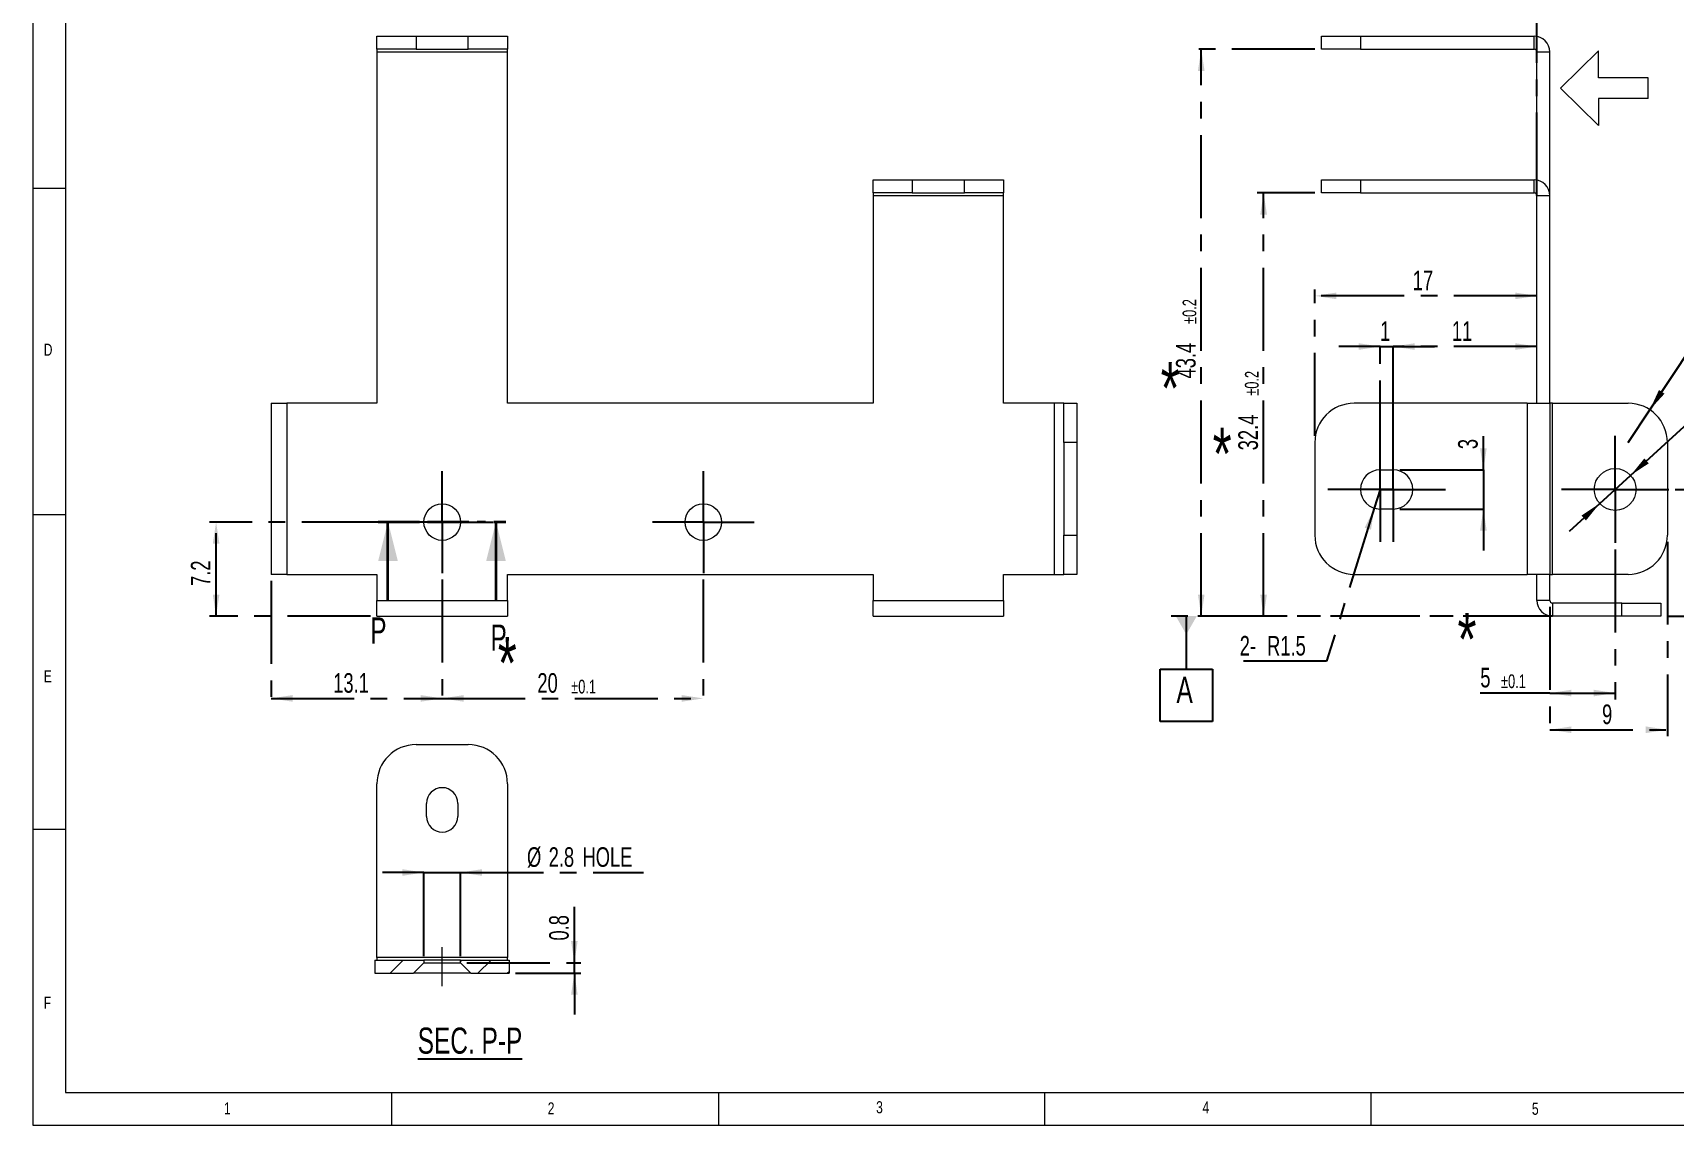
# Model space of a CAD drawing. Header units: millimetres. Extents: x 5 to 415, y 5 to 292.
# Drawn here: x 5 to 256.4, y 5 to 172.3 of the extents above; entities that cross this region are included whole.
import ezdxf

# ---------------------------------------------------------------- set-up
doc = ezdxf.new("R2010")
doc.units = ezdxf.units.MM
doc.linetypes.add('CENTER', pattern=[10.16, 6.35, -1.27, 1.27, -1.27])
doc.linetypes.add('CENTERX2', pattern=[20.32, 12.7, -2.54, 2.54, -2.54])
doc.layers.add('CENTER_LINE', color=7, linetype='CENTERX2')
doc.styles.add('SLDTEXTSTYLE0', font='TXT', dxfattribs={"width": 0.7})
doc.styles.add('SLDTEXTSTYLE4', font='TXT', dxfattribs={"width": 0.75})
doc.dimstyles.new('SLDDIMSTYLE14', dxfattribs={"dimtxt": 3, "dimasz": 3.302, "dimexe": 0, "dimexo": 0.0625, "dimgap": 0.75, "dimtad": 1, "dimlfac": 0.5, "dimrnd": 1e-09, "dimdsep": 46, "dimtxsty": 'SLDTEXTSTYLE0', "dimsah": 1, "dimcen": 0.09, "dimadec": 0, "dimazin": 2, "dimtfac": 1, "dimtmove": 0, "dimatfit": 0, "dimfxl": 1, "dimfrac": 2, "dimtolj": 1, "dimtzin": 12, "dimarcsym": 0})
doc.dimstyles.new('SLDDIMSTYLE2', dxfattribs={"dimtxt": 3, "dimasz": 3.302, "dimexe": 0, "dimexo": 0.0625, "dimgap": 0.75, "dimtad": 1, "dimlfac": 0.5, "dimrnd": 1e-09, "dimzin": 12, "dimdsep": 46, "dimtxsty": 'SLDTEXTSTYLE0', "dimsah": 1, "dimcen": 0.09, "dimadec": 0, "dimazin": 3, "dimtfac": 1, "dimtofl": 0, "dimtmove": 0, "dimatfit": 3, "dimfxl": 1, "dimfrac": 2, "dimtolj": 1, "dimtzin": 12, "dimarcsym": 0})
doc.dimstyles.new('SLDDIMSTYLE3', dxfattribs={"dimtxt": 3, "dimasz": 3.302, "dimexe": 0, "dimexo": 0.0625, "dimgap": 0.75, "dimtad": 1, "dimdec": 1, "dimlfac": 0.5, "dimrnd": 1e-09, "dimzin": 12, "dimdsep": 46, "dimtxsty": 'SLDTEXTSTYLE0', "dimsah": 1, "dimcen": 0.09, "dimadec": 0, "dimazin": 3, "dimtol": 1, "dimtp": 0.1, "dimtm": 0.1, "dimtfac": 1, "dimtdec": 1, "dimtofl": 0, "dimtmove": 0, "dimatfit": 3, "dimfxl": 1, "dimfrac": 2, "dimtolj": 1, "dimarcsym": 0})
doc.dimstyles.new('SLDDIMSTYLE4', dxfattribs={"dimtxt": 3, "dimasz": 3.302, "dimexe": 0, "dimexo": 0.0625, "dimgap": 0.75, "dimtad": 1, "dimdec": 1, "dimlfac": 0.5, "dimrnd": 1e-09, "dimzin": 12, "dimdsep": 46, "dimtxsty": 'SLDTEXTSTYLE0', "dimsah": 1, "dimcen": 0.09, "dimadec": 0, "dimazin": 3, "dimtol": 1, "dimtp": 0.2, "dimtm": 0.2, "dimtfac": 1, "dimtdec": 1, "dimtofl": 0, "dimtmove": 0, "dimatfit": 3, "dimfxl": 1, "dimfrac": 2, "dimtolj": 1, "dimarcsym": 0})
doc.dimstyles.new('SLDDIMSTYLE5', dxfattribs={"dimtxt": 3, "dimasz": 3.302, "dimexe": 0, "dimexo": 0.0625, "dimgap": 0.75, "dimtad": 0, "dimtih": 1, "dimtoh": 1, "dimlfac": 0.5, "dimrnd": 1e-09, "dimzin": 12, "dimdsep": 46, "dimtxsty": 'SLDTEXTSTYLE0', "dimsah": 1, "dimcen": 0, "dimadec": 0, "dimazin": 3, "dimtfac": 1, "dimtofl": 0, "dimtmove": 0, "dimatfit": 3, "dimfxl": 1, "dimfrac": 2, "dimtolj": 1, "dimtzin": 12, "dimarcsym": 0})
doc.dimstyles.new('SLDDIMSTYLE6', dxfattribs={"dimtxt": 3, "dimasz": 3.302, "dimexe": 0, "dimexo": 0.0625, "dimgap": 0.75, "dimtad": 1, "dimlfac": 0.5, "dimrnd": 1e-09, "dimzin": 12, "dimdsep": 46, "dimtxsty": 'SLDTEXTSTYLE0', "dimsah": 1, "dimcen": 0.09, "dimadec": 0, "dimazin": 3, "dimtol": 1, "dimtp": 0.2, "dimtm": 0.2, "dimtfac": 1, "dimtofl": 0, "dimtmove": 0, "dimatfit": 3, "dimfxl": 1, "dimfrac": 2, "dimtolj": 1, "dimarcsym": 0})
doc.dimstyles.new('SLDDIMSTYLE7', dxfattribs={"dimtxt": 3, "dimasz": 3.302, "dimexe": 0, "dimexo": 0.0625, "dimgap": 0.75, "dimtad": 1, "dimlfac": 0.5, "dimrnd": 1e-09, "dimzin": 12, "dimdsep": 46, "dimtxsty": 'SLDTEXTSTYLE0', "dimsah": 1, "dimcen": 0.09, "dimadec": 0, "dimazin": 3, "dimtol": 1, "dimtp": 0.1, "dimtm": 0.1, "dimtfac": 1, "dimtofl": 0, "dimtmove": 0, "dimatfit": 3, "dimfxl": 1, "dimfrac": 2, "dimtolj": 1, "dimarcsym": 0})
doc.dimstyles.new('SLDDIMSTYLE8', dxfattribs={"dimtxt": 3, "dimasz": 3.302, "dimexe": 0, "dimexo": 0.0625, "dimgap": 0.75, "dimtad": 0, "dimtih": 1, "dimtoh": 1, "dimlfac": 0.5, "dimrnd": 1e-09, "dimzin": 12, "dimdsep": 46, "dimtxsty": 'SLDTEXTSTYLE0', "dimsah": 1, "dimcen": 0, "dimadec": 0, "dimazin": 3, "dimtfac": 1, "dimtmove": 0, "dimatfit": 3, "dimfxl": 1, "dimfrac": 2, "dimtolj": 1, "dimtzin": 12, "dimarcsym": 0})
doc.dimstyles.new('SLDDIMSTYLE9', dxfattribs={"dimtxt": 3, "dimasz": 3.302, "dimexe": 0, "dimexo": 0.0625, "dimgap": 0.75, "dimtad": 1, "dimlfac": 0.5, "dimrnd": 1e-09, "dimzin": 12, "dimdsep": 46, "dimtxsty": 'SLDTEXTSTYLE0', "dimsah": 1, "dimcen": 0.09, "dimadec": 0, "dimazin": 3, "dimtfac": 1, "dimtmove": 0, "dimatfit": 0, "dimfxl": 1, "dimfrac": 2, "dimtolj": 1, "dimtzin": 12, "dimarcsym": 0})

# ---------------------------------------------------------------- blocks, each defined once
blk = doc.blocks.new('_D')
at = {"layer": 'CENTER_LINE'}
for p, q in [((41.5, 88.35), (41.5, 69.35)), ((67.7, 88.55), (67.7, 69.35)), ((41.5, 70.35), (67.7, 70.35))]:
    blk.add_line(p, q, dxfattribs=at)
for points in [[(41.5, 70.35), (44.81, 69.84), (44.81, 70.86)], [(67.7, 70.35), (64.4, 70.86), (64.4, 69.84)]]:
    blk.add_solid(points, dxfattribs=at)
at = {"layer": 'CENTER_LINE', "insert": (51.01, 74.22), "char_height": 3, "attachment_point": 1, "style": 'SLDTEXTSTYLE0'}
blk.add_mtext('13.1', dxfattribs=at)
blk = doc.blocks.new('_D_1')
at = {"layer": 'CENTER_LINE'}
for p, q in [((67.7, 88.55), (67.7, 69.35)), ((107.7, 88.55), (107.7, 69.35)), ((67.7, 70.35), (107.7, 70.35))]:
    blk.add_line(p, q, dxfattribs=at)
for points in [[(67.7, 70.35), (71.01, 69.84), (71.01, 70.86)], [(107.7, 70.35), (104.4, 70.86), (104.4, 69.84)]]:
    blk.add_solid(points, dxfattribs=at)
at = {"layer": 'CENTER_LINE', "attachment_point": 1, "style": 'SLDTEXTSTYLE0'}
for s, insert, char_height in [('20', (82.28, 74.22), 3), ('±0.1', (87.46, 73.21), 2.1)]:
    blk.add_mtext(s, dxfattribs=dict(at, insert=insert, char_height=char_height))
blk = doc.blocks.new('_D_2')
at = {"layer": 'CENTER_LINE'}
for p, q in [((58.9, 97.35), (32.07, 97.35)), ((33.07, 82.95), (33.07, 97.35)), ((56.7, 82.95), (32.07, 82.95))]:
    blk.add_line(p, q, dxfattribs=at)
for points in [[(33.07, 97.35), (32.57, 94.05), (33.58, 94.05)], [(33.07, 82.95), (33.58, 86.25), (32.57, 86.25)]]:
    blk.add_solid(points, dxfattribs=at)
at = {"layer": 'CENTER_LINE', "insert": (29.21, 87.56), "char_height": 3, "attachment_point": 1, "rotation": 90, "style": 'SLDTEXTSTYLE0'}
blk.add_mtext('7.2', dxfattribs=at)
blk = doc.blocks.new('SW_CENTERMARKSYMBOL_0')
at = {"layer": 'CENTER_LINE', "color": 0}
for p, q in [((0, 5), (0, 7.8)), ((0, 0), (0, 5)), ((-5, 0), (-7.8, 0)), ((0, 0), (-5, 0)), ((0, 0), (0, -5)), ((0, 0), (5, 0)), ((5, 0), (7.8, 0)), ((0, -5), (0, -7.8))]:
    blk.add_line(p, q, dxfattribs=at)
blk = doc.blocks.new('SW_CENTERMARKSYMBOL_1')
at = {"layer": 'CENTER_LINE', "color": 0}
for p, q in [((0, 5), (0, 7.8)), ((0, 0), (0, 5)), ((-5, 0), (-7.8, 0)), ((0, 0), (-5, 0)), ((0, 0), (0, -5)), ((0, 0), (5, 0)), ((5, 0), (7.8, 0)), ((0, -5), (0, -7.8))]:
    blk.add_line(p, q, dxfattribs=at)
blk = doc.blocks.new('_D_3')
at = {"layer": 'CENTER_LINE'}
for p, q in [((201.37, 147.75), (192.52, 147.75)), ((193.52, 82.95), (193.52, 147.75)), ((236.77, 82.95), (192.52, 82.95))]:
    blk.add_line(p, q, dxfattribs=at)
for points in [[(193.52, 147.75), (193.01, 144.45), (194.03, 144.45)], [(193.52, 82.95), (194.03, 86.25), (193.01, 86.25)]]:
    blk.add_solid(points, dxfattribs=at)
at = {"layer": 'CENTER_LINE', "attachment_point": 1, "rotation": 90, "style": 'SLDTEXTSTYLE0'}
for s, insert, char_height in [('±0.2', (190.66, 116.69), 2.1), ('32.4', (189.65, 108.34), 3)]:
    blk.add_mtext(s, dxfattribs=dict(at, insert=insert, char_height=char_height))
blk = doc.blocks.new('_D_4')
at = {"layer": 'CENTER_LINE'}
for p, q in [((252.68, 114.55), (259.1, 124.23)), ((259.1, 124.23), (269.22, 124.23)), ((249.37, 109.55), (252.68, 114.55))]:
    blk.add_line(p, q, dxfattribs=at)
blk.add_solid([(252.68, 114.55), (254.93, 117.02), (254.08, 117.58)], dxfattribs=at)
at = {"layer": 'CENTER_LINE', "char_height": 3, "attachment_point": 1, "style": 'SLDTEXTSTYLE0'}
for s, insert in [('4-', (260.69, 128.1)), ('R3', (264.88, 128.1))]:
    blk.add_mtext(s, dxfattribs=dict(at, insert=insert))
blk = doc.blocks.new('_D_5')
at = {"layer": 'CENTER_LINE'}
for p, q in [((201.37, 169.75), (182.97, 169.75)), ((183.97, 82.95), (183.97, 169.75)), ((236.77, 82.95), (182.97, 82.95))]:
    blk.add_line(p, q, dxfattribs=at)
for points in [[(183.97, 169.75), (183.46, 166.45), (184.47, 166.45)], [(183.97, 82.95), (184.47, 86.25), (183.46, 86.25)]]:
    blk.add_solid(points, dxfattribs=at)
at = {"layer": 'CENTER_LINE', "attachment_point": 1, "rotation": 90, "style": 'SLDTEXTSTYLE0'}
for s, insert, char_height in [('±0.2', (181.11, 127.69), 2.1), ('43.4', (180.1, 119.34), 3)]:
    blk.add_mtext(s, dxfattribs=dict(at, insert=insert, char_height=char_height))
blk = doc.blocks.new('_D_6')
at = {"layer": 'CENTER_LINE'}
for p, q in [((256.57, 102.35), (275.01, 102.35)), ((274.01, 82.95), (274.01, 102.35)), ((255.37, 82.95), (275.01, 82.95))]:
    blk.add_line(p, q, dxfattribs=at)
for points in [[(274.01, 102.35), (273.5, 99.05), (274.51, 99.05)], [(274.01, 82.95), (274.51, 86.25), (273.5, 86.25)]]:
    blk.add_solid(points, dxfattribs=at)
at = {"layer": 'CENTER_LINE', "attachment_point": 1, "rotation": 90, "style": 'SLDTEXTSTYLE0'}
for s, insert, char_height in [('±0.1', (271.15, 92.99), 2.1), ('9.7', (270.14, 86.64), 3)]:
    blk.add_mtext(s, dxfattribs=dict(at, insert=insert, char_height=char_height))
blk = doc.blocks.new('_D_7')
at = {"layer": 'CENTER_LINE'}
for p, q in [((247.37, 93.15), (247.37, 70.17)), ((237.37, 84.35), (237.37, 70.17)), ((237.37, 71.17), (226.71, 71.17)), ((237.37, 71.17), (247.37, 71.17))]:
    blk.add_line(p, q, dxfattribs=at)
for points in [[(237.37, 71.17), (240.67, 70.66), (240.67, 71.68)], [(247.37, 71.17), (244.06, 71.68), (244.06, 70.66)]]:
    blk.add_solid(points, dxfattribs=at)
at = {"layer": 'CENTER_LINE', "attachment_point": 1, "style": 'SLDTEXTSTYLE0'}
for s, insert, char_height in [('5', (226.71, 75.04), 3), ('±0.1', (229.88, 74.03), 2.1)]:
    blk.add_mtext(s, dxfattribs=dict(at, insert=insert, char_height=char_height))
blk = doc.blocks.new('_D_8')
at = {"layer": 'CENTER_LINE'}
for p, q in [((255.37, 94.35), (255.37, 64.55)), ((237.37, 84.35), (237.37, 64.55)), ((237.37, 65.55), (255.37, 65.55))]:
    blk.add_line(p, q, dxfattribs=at)
for points in [[(237.37, 65.55), (240.67, 65.04), (240.67, 66.06)], [(255.37, 65.55), (252.06, 66.06), (252.06, 65.04)]]:
    blk.add_solid(points, dxfattribs=at)
at = {"layer": 'CENTER_LINE', "insert": (245.36, 69.42), "char_height": 3, "attachment_point": 1, "style": 'SLDTEXTSTYLE0'}
blk.add_mtext('9', dxfattribs=at)
blk = doc.blocks.new('_D_9')
at = {"layer": 'CENTER_LINE'}
for p, q in [((249.73, 104.5), (262.92, 116.49)), ((262.92, 116.49), (283.5, 116.49)), ((245, 100.2), (249.73, 104.5)), ((245, 100.2), (240.3, 95.92))]:
    blk.add_line(p, q, dxfattribs=at)
for points in [[(249.73, 104.5), (252.52, 106.35), (251.84, 107.1)], [(245, 100.2), (242.21, 98.35), (242.9, 97.6)]]:
    blk.add_solid(points, dxfattribs=at)
at = {"layer": 'CENTER_LINE', "char_height": 3, "attachment_point": 1, "style": 'SLDTEXTSTYLE0'}
for s, insert in [('%%c', (264.51, 120.36)), ('3.2', (267.83, 120.36)), ('HOLE', (274.14, 120.36))]:
    blk.add_mtext(s, dxfattribs=dict(at, insert=insert))
blk = doc.blocks.new('_D_10')
at = {"layer": 'CENTER_LINE'}
for p, q in [((213.37, 111.35), (213.37, 125.23)), ((235.37, 124.23), (213.37, 124.23))]:
    blk.add_line(p, q, dxfattribs=at)
for points in [[(213.37, 124.23), (216.67, 123.72), (216.67, 124.74)], [(235.37, 124.23), (232.06, 124.74), (232.06, 123.72)]]:
    blk.add_solid(points, dxfattribs=at)
at = {"layer": 'CENTER_LINE', "insert": (222.36, 128.1), "char_height": 3, "attachment_point": 1, "style": 'SLDTEXTSTYLE0'}
blk.add_mtext('11', dxfattribs=at)
blk = doc.blocks.new('_D_11')
at = {"layer": 'CENTER_LINE'}
for p, q in [((227.18, 105.35), (227.18, 110.53)), ((214.37, 105.35), (228.18, 105.35)), ((227.18, 105.35), (227.18, 99.35)), ((214.37, 99.35), (228.18, 99.35)), ((227.18, 99.35), (227.18, 93))]:
    blk.add_line(p, q, dxfattribs=at)
for points in [[(227.18, 105.35), (227.69, 108.65), (226.67, 108.65)], [(227.18, 99.35), (226.67, 96.05), (227.69, 96.05)]]:
    blk.add_solid(points, dxfattribs=at)
at = {"layer": 'CENTER_LINE', "insert": (223.31, 108.52), "char_height": 3, "attachment_point": 1, "rotation": 90, "style": 'SLDTEXTSTYLE0'}
blk.add_mtext('3', dxfattribs=at)
blk = doc.blocks.new('_D_12')
at = {"layer": 'CENTER_LINE'}
for p, q in [((211.37, 102.35), (210.47, 99.48)), ((210.47, 99.48), (203.15, 76.04)), ((203.15, 76.04), (189.86, 76.04))]:
    blk.add_line(p, q, dxfattribs=at)
blk.add_solid([(210.47, 99.48), (209, 96.48), (209.97, 96.18)], dxfattribs=at)
at = {"layer": 'CENTER_LINE', "char_height": 3, "attachment_point": 1, "style": 'SLDTEXTSTYLE0'}
for s, insert in [('2-', (189.86, 79.91)), ('R1.5', (194.05, 79.91))]:
    blk.add_mtext(s, dxfattribs=dict(at, insert=insert))
blk = doc.blocks.new('_D_13')
at = {"layer": 'CENTER_LINE'}
for p, q in [((211.37, 124.23), (205.02, 124.23)), ((211.37, 106.35), (211.37, 125.23)), ((211.37, 124.23), (213.37, 124.23)), ((213.37, 106.35), (213.37, 125.23)), ((213.37, 124.23), (219.72, 124.23))]:
    blk.add_line(p, q, dxfattribs=at)
for points in [[(211.37, 124.23), (208.06, 124.74), (208.06, 123.72)], [(213.37, 124.23), (216.67, 123.72), (216.67, 124.74)]]:
    blk.add_solid(points, dxfattribs=at)
at = {"layer": 'CENTER_LINE', "insert": (211.36, 128.1), "char_height": 3, "attachment_point": 1, "style": 'SLDTEXTSTYLE0'}
blk.add_mtext('1', dxfattribs=at)
blk = doc.blocks.new('_D_14')
at = {"layer": 'CENTER_LINE'}
for p, q in [((201.37, 110.55), (201.37, 132.99)), ((235.37, 131.99), (201.37, 131.99))]:
    blk.add_line(p, q, dxfattribs=at)
for points in [[(201.37, 131.99), (204.67, 131.48), (204.67, 132.5)], [(235.37, 131.99), (232.06, 132.5), (232.06, 131.48)]]:
    blk.add_solid(points, dxfattribs=at)
at = {"layer": 'CENTER_LINE', "insert": (216.36, 135.86), "char_height": 3, "attachment_point": 1, "style": 'SLDTEXTSTYLE0'}
blk.add_mtext('17', dxfattribs=at)
blk = doc.blocks.new('SW_CENTERMARKSYMBOL_2')
at = {"layer": 'CENTER_LINE', "color": 0}
for p, q in [((0, 5), (0, 8.2)), ((0, 0), (0, 5)), ((-5, 0), (-8.2, 0)), ((0, 0), (-5, 0)), ((0, 0), (0, -5)), ((0, 0), (5, 0)), ((5, 0), (8.2, 0)), ((0, -5), (0, -8.2))]:
    blk.add_line(p, q, dxfattribs=at)
blk = doc.blocks.new('SW_CENTERMARKSYMBOL_3')
at = {"layer": 'CENTER_LINE', "color": 0}
for p, q in [((-2, 5), (-2, 8)), ((0, 5), (0, 8)), ((-2, 0), (-2, 5)), ((0, 0), (0, 5)), ((-7, 0), (-10, 0)), ((-5, 0), (-8, 0)), ((-2, 0), (-7, 0)), ((0, 0), (-5, 0)), ((-2, 0), (-2, -5)), ((-2, 0), (3, 0)), ((0, 0), (0, -5)), ((0, 0), (5, 0)), ((3, 0), (6, 0)), ((5, 0), (8, 0)), ((-2, -5), (-2, -8)), ((0, -5), (0, -8))]:
    blk.add_line(p, q, dxfattribs=at)
blk = doc.blocks.new('SW_DATUMTAG_0')
at = {"layer": 'CENTER_LINE', "color": 0}
for p, q in [((-2.42, -1.67), (-2.42, 6.33)), ((-2.42, 6.33), (5.58, 6.33)), ((5.58, 6.33), (5.58, -1.67)), ((18.68, -29.88), (18.68, 4.93)), ((18.68, 2.33), (5.58, 2.33)), ((5.58, -1.67), (-2.42, -1.67))]:
    blk.add_line(p, q, dxfattribs=at)
blk.add_solid([(18.68, 0.73), (18.68, 3.93), (15.88, 2.33)], dxfattribs=at)
at = {"layer": 'CENTER_LINE', "color": 0, "insert": (0, 5.16), "char_height": 4, "attachment_point": 1, "style": 'SLDTEXTSTYLE0'}
blk.add_mtext('B', dxfattribs=at)
blk = doc.blocks.new('SW_DATUMTAG_1')
at = {"layer": 'CENTER_LINE', "color": 0}
for p, q in [((57.6, 14.45), (-1.09, 14.45)), ((1.51, 14.45), (1.51, 6.33)), ((-2.49, -1.67), (-2.49, 6.33)), ((-2.49, 6.33), (5.51, 6.33)), ((5.51, 6.33), (5.51, -1.67)), ((5.51, -1.67), (-2.49, -1.67))]:
    blk.add_line(p, q, dxfattribs=at)
blk.add_solid([(3.11, 14.45), (-0.09, 14.45), (1.51, 11.65)], dxfattribs=at)
at = {"layer": 'CENTER_LINE', "color": 0, "insert": (0, 5.16), "char_height": 4, "attachment_point": 1, "style": 'SLDTEXTSTYLE0'}
blk.add_mtext('A', dxfattribs=at)
blk = doc.blocks.new('_D_33')
at = {"layer": 'CENTER_LINE'}
for p, q in [((64.9, 43.69), (58.55, 43.69)), ((64.9, 30.88), (64.9, 44.69)), ((64.9, 43.69), (70.5, 43.69)), ((70.5, 30.88), (70.5, 44.69)), ((70.5, 43.69), (98.52, 43.69))]:
    blk.add_line(p, q, dxfattribs=at)
for points in [[(64.9, 43.69), (61.6, 44.2), (61.6, 43.18)], [(70.5, 43.69), (73.8, 43.18), (73.8, 44.2)]]:
    blk.add_solid(points, dxfattribs=at)
at = {"layer": 'CENTER_LINE', "char_height": 3, "attachment_point": 1, "style": 'SLDTEXTSTYLE0'}
for s, insert in [('%%c', (80.69, 47.56)), ('2.8', (84.01, 47.56)), ('HOLE', (89.19, 47.56))]:
    blk.add_mtext(s, dxfattribs=dict(at, insert=insert))
blk = doc.blocks.new('_D_34')
at = {"layer": 'CENTER_LINE'}
for p, q in [((87.95, 29.88), (87.95, 38.45)), ((71.5, 29.88), (88.95, 29.88)), ((78.95, 28.28), (88.95, 28.28)), ((87.95, 28.28), (87.95, 29.88)), ((87.95, 28.28), (87.95, 21.93))]:
    blk.add_line(p, q, dxfattribs=at)
for points in [[(87.95, 29.88), (88.45, 33.18), (87.44, 33.18)], [(87.95, 28.28), (87.44, 24.98), (88.45, 24.98)]]:
    blk.add_solid(points, dxfattribs=at)
at = {"layer": 'CENTER_LINE', "insert": (84.08, 33.27), "char_height": 3, "attachment_point": 1, "rotation": 90, "style": 'SLDTEXTSTYLE0'}
blk.add_mtext('0.8', dxfattribs=at)

msp = doc.modelspace()

# ---------------------------------------------------------------- hatches: boundary and pattern name
at = {"layer": 'CENTER_LINE', "linetype": 'Continuous', "lineweight": 18}
h = msp.add_hatch(dxfattribs=at)
h.set_pattern_fill('ANSI31', color=256, style=0)
edge = h.paths.add_edge_path(flags=0)
edge.add_line((57.398, 30.28), (57.398, 28.28))
edge.add_line((57.398, 28.28), (63.304, 28.28))
edge.add_spline(control_points=[(63.304, 28.28), (63.837, 28.813), (64.37, 29.346), (64.904, 29.88)], knot_values=[0.0037951, 0.0037951, 0.0037951, 0.0037951, 0.0049266, 0.0049266, 0.0049266, 0.0049266], weights=[1, 1, 1, 1], degree=3, periodic=0)
edge.add_line((64.904, 29.88), (64.904, 30.28))
edge.add_line((64.904, 30.28), (57.398, 30.28))
h = msp.add_hatch(dxfattribs=at)
h.set_pattern_fill('ANSI31', color=256, style=0)
edge = h.paths.add_edge_path(flags=0)
edge.add_spline(control_points=[(70.503, 29.88), (70.989, 29.393), (71.475, 28.907), (71.962, 28.42), (72.009, 28.374), (72.056, 28.327), (72.103, 28.28)], knot_values=[0.0088633, 0.0088633, 0.0088633, 0.0088633, 0.0099029, 0.0099029, 0.0099029, 0.0100033, 0.0100033, 0.0100033, 0.0100033], weights=[1, 1, 1, 1, 1, 1, 1], degree=3, periodic=0)
edge.add_line((72.103, 28.28), (77.946, 28.28))
edge.add_line((77.946, 28.28), (77.946, 30.28))
edge.add_line((77.946, 30.28), (70.503, 30.28))
edge.add_line((70.503, 30.28), (70.503, 29.88))

# ---------------------------------------------------------------- linework, layer by layer
at = {"color": 7, "linetype": 'Continuous', "lineweight": 18}
for p, q in [((5, 292), (5, 5)), ((10, 287), (10, 10)), ((57.703, 169.748), (57.703, 171.748)), ((57.703, 171.748), (63.703, 171.748)), ((63.703, 171.748), (63.703, 169.748)), ((63.703, 171.748), (71.703, 171.748)), ((71.703, 169.748), (71.703, 171.748)), ((71.703, 171.748), (77.703, 171.748)), ((77.703, 171.748), (77.703, 169.748)), ((202.367, 169.748), (202.367, 171.748)), ((202.367, 171.748), (208.367, 171.748)), ((208.367, 171.748), (208.367, 169.748)), ((208.367, 171.748), (234.967, 171.748)), ((234.967, 169.748), (234.967, 171.748)), ((63.703, 169.748), (57.703, 169.748)), ((57.703, 169.748), (57.703, 169.348)), ((57.703, 169.348), (77.703, 169.348)), ((57.703, 169.348), (57.703, 115.548)), ((63.703, 169.748), (71.703, 169.748)), ((77.703, 169.748), (71.703, 169.748)), ((77.703, 169.348), (77.703, 169.748)), ((77.703, 115.548), (77.703, 169.348)), ((208.367, 169.748), (202.367, 169.748)), ((208.367, 169.748), (234.967, 169.748)), ((235.367, 169.348), (237.367, 169.348)), ((235.367, 149.715), (235.367, 169.348)), ((237.367, 147.348), (237.367, 169.348)), ((5, 148.5), (10, 148.5)), ((133.703, 147.748), (133.703, 149.748)), ((133.703, 149.748), (139.703, 149.748)), ((139.703, 149.748), (139.703, 147.748)), ((139.703, 149.748), (147.703, 149.748)), ((147.703, 147.748), (147.703, 149.748)), ((147.703, 149.748), (153.703, 149.748)), ((153.703, 149.748), (153.703, 147.748)), ((202.367, 147.748), (202.367, 149.748)), ((202.367, 149.748), (208.367, 149.748)), ((208.367, 149.748), (208.367, 147.748)), ((208.367, 149.748), (234.967, 149.748)), ((234.967, 147.748), (234.967, 149.748)), ((139.703, 147.748), (133.703, 147.748)), ((133.703, 147.748), (133.703, 147.348)), ((133.703, 147.348), (153.703, 147.348)), ((133.703, 147.348), (133.703, 115.548)), ((139.703, 147.748), (147.703, 147.748)), ((153.703, 147.748), (147.703, 147.748)), ((153.703, 147.348), (153.703, 147.748)), ((153.703, 115.548), (153.703, 147.348)), ((208.367, 147.748), (202.367, 147.748)), ((208.367, 147.748), (234.967, 147.748)), ((235.367, 147.348), (237.367, 147.348)), ((235.367, 115.548), (235.367, 147.348)), ((237.367, 115.548), (237.367, 147.348)), ((41.503, 115.548), (41.503, 89.348)), ((41.503, 115.548), (43.903, 115.548)), ((43.903, 115.548), (43.903, 89.348)), ((57.703, 115.548), (43.903, 115.548)), ((133.703, 115.548), (77.703, 115.548)), ((161.43, 115.548), (153.703, 115.548)), ((161.43, 115.548), (161.43, 89.348)), ((162.903, 115.548), (161.43, 115.548)), ((162.903, 109.548), (162.903, 115.548)), ((162.903, 115.548), (164.903, 115.548)), ((164.903, 115.548), (164.903, 109.548)), ((233.894, 115.548), (207.367, 115.548)), ((233.894, 115.548), (233.894, 89.348)), ((233.894, 115.548), (237.367, 115.548)), ((237.367, 115.548), (237.367, 89.348)), ((237.767, 115.548), (237.367, 115.548)), ((237.767, 89.348), (237.767, 115.548)), ((237.767, 115.548), (249.367, 115.548)), ((164.903, 109.548), (162.903, 109.548)), ((162.903, 109.548), (162.903, 95.348)), ((164.903, 109.548), (164.903, 95.348)), ((201.367, 109.548), (201.367, 95.348)), ((255.367, 109.548), (255.367, 95.348)), ((211.367, 105.348), (213.367, 105.348)), ((5, 98.5), (10, 98.5)), ((213.367, 99.348), (211.367, 99.348)), ((162.903, 89.348), (162.903, 95.348)), ((162.903, 95.348), (164.903, 95.348)), ((164.903, 95.348), (164.903, 89.348)), ((43.903, 89.348), (41.503, 89.348)), ((43.903, 89.348), (57.703, 89.348)), ((57.703, 89.348), (57.703, 85.348)), ((77.703, 89.348), (133.703, 89.348)), ((77.703, 85.348), (77.703, 89.348)), ((133.703, 89.348), (133.703, 85.348)), ((153.703, 89.348), (161.43, 89.348)), ((153.703, 85.348), (153.703, 89.348)), ((161.43, 89.348), (162.903, 89.348)), ((164.903, 89.348), (162.903, 89.348)), ((207.367, 89.348), (233.894, 89.348)), ((237.367, 89.348), (233.894, 89.348)), ((235.367, 85.348), (235.367, 89.348)), ((237.367, 85.348), (237.367, 89.348)), ((237.367, 89.348), (237.767, 89.348)), ((249.367, 89.348), (237.767, 89.348)), ((57.703, 85.348), (77.703, 85.348)), ((57.703, 82.948), (57.703, 85.348)), ((77.703, 85.348), (77.703, 82.948)), ((133.703, 85.348), (153.703, 85.348)), ((133.703, 82.948), (133.703, 85.348)), ((153.703, 85.348), (153.703, 82.948)), ((237.367, 85.348), (235.367, 85.348)), ((237.767, 84.948), (237.767, 82.948)), ((248.367, 84.948), (237.767, 84.948)), ((248.367, 82.948), (248.367, 84.948)), ((248.367, 84.948), (254.367, 84.948)), ((254.367, 84.948), (254.367, 82.948)), ((57.703, 82.948), (77.703, 82.948)), ((133.703, 82.948), (153.703, 82.948)), ((248.367, 82.948), (237.767, 82.948)), ((254.367, 82.948), (248.367, 82.948)), ((63.703, 63.28), (71.703, 63.28)), ((57.703, 30.68), (57.703, 57.28)), ((77.703, 57.28), (77.703, 30.68)), ((65.303, 52.28), (65.303, 54.28)), ((70.103, 54.28), (70.103, 52.28)), ((10, 50.271), (5, 50.271)), ((57.398, 30.28), (64.904, 30.28)), ((57.398, 30.28), (57.398, 28.28)), ((77.703, 30.68), (57.703, 30.68)), ((57.703, 30.68), (57.703, 30.28)), ((64.904, 30.28), (64.904, 29.88)), ((70.503, 30.28), (64.904, 30.28)), ((70.503, 29.88), (70.503, 30.28)), ((70.503, 30.28), (77.946, 30.28)), ((77.703, 30.28), (77.703, 30.68)), ((77.946, 30.28), (77.946, 28.28)), ((57.398, 28.28), (63.304, 28.28)), ((63.304, 28.28), (64.904, 29.88)), ((72.103, 28.28), (63.304, 28.28)), ((64.904, 29.88), (70.503, 29.88)), ((72.103, 28.28), (77.946, 28.28)), ((10, 10), (410.25, 10)), ((60, 5), (60, 10)), ((110, 10), (110, 5)), ((160, 5), (160, 10)), ((210, 5), (210, 10)), ((5, 5), (415, 5))]:
    msp.add_line(p, q, dxfattribs=at)
at = {"color": 7, "linetype": 'CENTER', "lineweight": 35}
for p, q in [((57.898, 97.41), (69.904, 97.41)), ((65.446, 97.41), (77.446, 97.41))]:
    msp.add_line(p, q, dxfattribs=at)
at = {"color": 7, "linetype": 'Continuous', "lineweight": 35}
for p, q in [((59.398, 85.41), (59.398, 97.41)), ((75.946, 85.41), (75.946, 97.41))]:
    msp.add_line(p, q, dxfattribs=at)
at = {"color": 7, "linetype": 'Continuous', "lineweight": 18, "flags": 128}
msp.add_lwpolyline([(70.503, 29.88), (71.962, 28.42), (72.103, 28.28)], dxfattribs=at)
at = {"color": 7, "linetype": 'Continuous', "lineweight": 18}
for centre, radius in [((247.367, 102.348), 3.2), ((67.703, 97.348), 2.8), ((107.703, 97.348), 2.8)]:
    msp.add_circle(centre, radius, dxfattribs=at)
for centre, radius, start, end in [((234.967, 169.348), 2.4, 0, 90), ((234.967, 169.348), 0.4, 0, 90), ((234.967, 147.348), 2.4, 0, 90), ((234.967, 147.348), 0.4, 0, 90), ((207.367, 109.548), 6, 90, 180), ((249.367, 109.548), 6, 0, 90), ((211.367, 102.348), 3, 90, 270), ((213.367, 102.348), 3, 270, 90), ((207.367, 95.348), 6, 180, 270), ((249.367, 95.348), 6, 270, 0), ((237.767, 85.348), 2.4, 180, 270), ((237.767, 85.348), 0.4, 180, 270), ((63.703, 57.28), 6, 90, 180), ((71.703, 57.28), 6, 0, 90), ((67.703, 54.28), 2.4, 0, 180), ((67.703, 52.28), 2.4, 180, 0)]:
    msp.add_arc(centre, radius, start, end, dxfattribs=at)
at = {"color": 7, "linetype": 'Continuous', "lineweight": 35}
for points in [[(59.398, 97.41), (57.898, 91.41), (60.898, 91.41)], [(75.946, 97.41), (74.446, 91.41), (77.446, 91.41)]]:
    msp.add_solid(points, dxfattribs=at)
at = {"layer": 'CENTER_LINE', "color": 7, "linetype": 'Continuous', "lineweight": 18}
for p, q in [((244.819, 169.51), (238.979, 163.793)), ((244.819, 165.388), (244.819, 169.51)), ((244.819, 158.076), (238.979, 163.793)), ((252.406, 165.388), (244.819, 165.388)), ((244.819, 162.198), (244.819, 158.076)), ((252.406, 162.198), (244.819, 162.198))]:
    msp.add_line(p, q, dxfattribs=at)
at = {"layer": 'CENTER_LINE', "color": 7, "linetype": 'CENTERX2', "lineweight": 18}
msp.add_line((252.406, 162.198), (252.406, 165.388), dxfattribs=at)
at = {"layer": 'CENTER_LINE', "linetype": 'CENTERX2', "lineweight": 18}
for p, q in [((67.703, 29.88), (67.703, 32.28)), ((67.703, 26.28), (67.703, 29.88))]:
    msp.add_line(p, q, dxfattribs=at)

# ---------------------------------------------------------------- block references
at = {"layer": 'CENTER_LINE'}
for name, p in [('SW_DATUMTAG_0', (216.685, 177.225)), ('SW_CENTERMARKSYMBOL_3', (213.367, 102.348)), ('SW_CENTERMARKSYMBOL_2', (247.367, 102.348)), ('SW_CENTERMARKSYMBOL_0', (67.703, 97.348)), ('SW_CENTERMARKSYMBOL_1', (107.703, 97.348)), ('SW_DATUMTAG_1', (180.171, 68.494))]:
    msp.add_blockref(name, p, dxfattribs=at)

# ---------------------------------------------------------------- texts
at = {"color": 7, "linetype": 'Continuous', "lineweight": 0, "char_height": 1.852, "attachment_point": 1, "style": 'SLDTEXTSTYLE4'}
for s, insert in [('D', (6.667, 124.668)), ('E', (6.667, 74.668)), ('F', (6.667, 24.668)), ('1', (34.278, 8.493)), ('2', (83.861, 8.493)), ('3', (134.167, 8.668)), ('4', (184.167, 8.668)), ('5', (234.613, 8.434))]:
    msp.add_mtext(s, dxfattribs=dict(at, insert=insert))
at = {"color": 7, "linetype": 'Continuous', "char_height": 4, "attachment_point": 1, "style": 'SLDTEXTSTYLE0'}
for insert in [(56.682, 82.749), (75.102, 81.66)]:
    msp.add_mtext('P', dxfattribs=dict(at, insert=insert))
at = {"layer": 'CENTER_LINE', "style": 'SLDTEXTSTYLE0'}
for s, insert, char_height, attachment_point in [('*', (177.75, 121.859), 8, 1), ('*', (185.711, 111.823), 8, 1), ('*', (223.214, 83.421), 8, 1), ('*', (76.212, 79.771), 8, 1), ('\\LSEC. P-P', (71.959, 19.945), 4, 2)]:
    msp.add_mtext(s, dxfattribs=dict(at, insert=insert, char_height=char_height, attachment_point=attachment_point))

# ---------------------------------------------------------------- dimensions: what is measured, and where the dimension line sits
at = {"layer": 'CENTER_LINE'}
for base, p1, p2, dimstyle, picture, middle in [((183.967, 169.748), (237.767, 82.948), (202.367, 169.748), 'SLDDIMSTYLE6', '_D_5', (183.967, 126.348)), ((193.519, 147.748), (237.767, 82.948), (202.367, 147.748), 'SLDDIMSTYLE4', '_D_3', (193.519, 115.348)), ((227.182, 99.348), (213.367, 105.348), (213.367, 99.348), 'SLDDIMSTYLE9', '_D_11', (227.182, 109.527)), ((274.006, 102.348), (254.367, 82.948), (255.567, 102.348), 'SLDDIMSTYLE7', '_D_6', (274.006, 92.648)), ((33.074, 97.348), (57.703, 82.948), (59.903, 97.348), 'SLDDIMSTYLE2', '_D_2', (33.074, 90.148)), ((87.946, 29.88), (77.946, 28.28), (70.503, 29.88), 'SLDDIMSTYLE14', '_D_34', (87.946, 35.861))]:
    dim = msp.add_linear_dim(base=base, p1=p1, p2=p2, angle=90, dimstyle=dimstyle, dxfattribs=at)
    dim.commit()
    dim.dimension.update_dxf_attribs({"geometry": picture, "text_midpoint": middle, "dimtype": 160})
for base, p1, p2, dimstyle, picture, middle in [((201.367, 131.991), (235.367, 147.348), (201.367, 109.548), 'SLDDIMSTYLE2', '_D_14', (218.367, 131.991)), ((213.367, 124.229), (235.367, 147.348), (213.367, 110.348), 'SLDDIMSTYLE2', '_D_10', (224.367, 124.229)), ((213.367, 124.229), (211.367, 105.348), (213.367, 105.348), 'SLDDIMSTYLE9', '_D_13', (212.367, 124.229)), ((247.367, 71.172), (237.367, 85.348), (247.367, 94.148), 'SLDDIMSTYLE7', '_D_7', (231.13, 71.172)), ((255.367, 65.548), (237.367, 85.348), (255.367, 95.348), 'SLDDIMSTYLE2', '_D_8', (246.367, 65.548)), ((67.703, 70.35), (41.503, 89.348), (67.703, 89.548), 'SLDDIMSTYLE2', '_D', (54.603, 70.35)), ((107.703, 70.35), (67.703, 89.548), (107.703, 89.548), 'SLDDIMSTYLE3', '_D_1', (87.703, 70.35))]:
    dim = msp.add_linear_dim(base=base, p1=p1, p2=p2, dimstyle=dimstyle, dxfattribs=at)
    dim.commit()
    dim.dimension.update_dxf_attribs({"geometry": picture, "text_midpoint": middle, "dimtype": 160})
for center, mpoint, text, picture, middle in [((249.367, 109.548), (252.683, 114.549), '4-<>', '_D_4', (264.954, 125.977)), ((211.367, 102.348), (210.473, 99.484), '2-<>', '_D_12', (195.715, 77.787))]:
    dim = msp.add_radius_dim(center=center, mpoint=mpoint, text=text, dimstyle='SLDDIMSTYLE5', dxfattribs=at)
    dim.commit()
    dim.dimension.update_dxf_attribs({"geometry": picture, "text_midpoint": middle, "dimtype": 164})
dim = msp.add_diameter_dim_2p(p1=(249.734, 104.501), p2=(244.999, 100.195), text='<> HOLE', dimstyle='SLDDIMSTYLE8', dxfattribs=at)
dim.commit()
dim.dimension.update_dxf_attribs({"geometry": '_D_9', "text_midpoint": (274.006, 118.739), "dimtype": 163})
dim = msp.add_linear_dim(base=(70.503, 43.692), p1=(64.904, 29.88), p2=(70.503, 29.88), text='%%c<>HOLE', dimstyle='SLDDIMSTYLE9', dxfattribs=at)
dim.commit()
dim.dimension.update_dxf_attribs({"geometry": '_D_33', "text_midpoint": (89.607, 43.692), "dimtype": 160})

doc.saveas('drawing.dxf')
